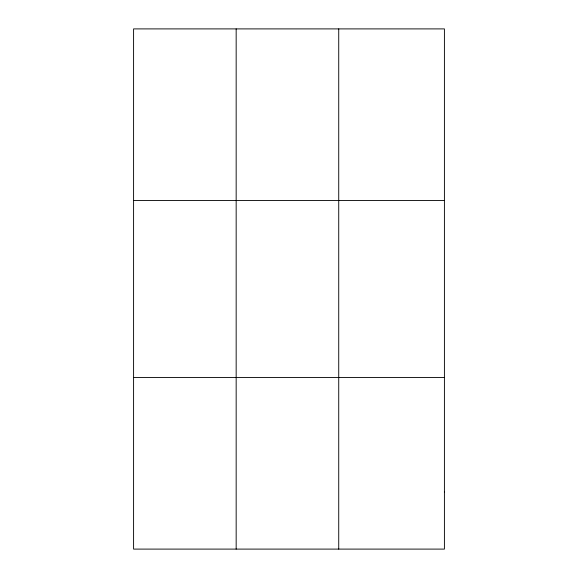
<?xml version="1.0" encoding="UTF-8"?>
<svg xmlns="http://www.w3.org/2000/svg" width="578" height="578" viewBox="0 0 578 578"><rect width="100%" height="100%" fill="white"/><g stroke="black" fill="none" stroke-linecap="round" stroke-linejoin="round"><path stroke-width="0.87" d="M236.164 549.1L236.164 28.9M338.73 549.1L338.73 28.9M133.59 200.566L444.41 200.566M133.59 377.434L444.41 377.434M444.41 491.878L444.41 549.1L133.59 549.1L133.59 28.9L444.41 28.9L444.41 491.878"/></g></svg>
